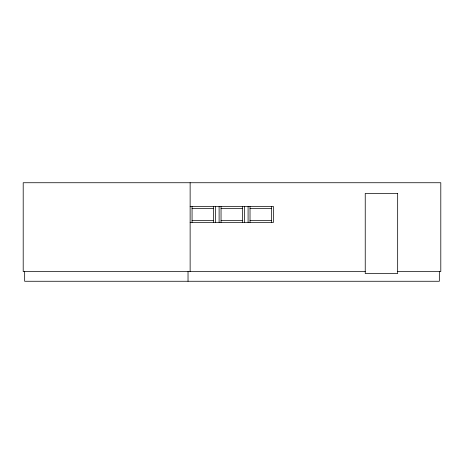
<?xml version="1.0" encoding="UTF-8"?>
<svg xmlns="http://www.w3.org/2000/svg" width="464" height="464" viewBox="0 0 464 464"><rect width="100%" height="100%" fill="white"/><g stroke="black" fill="none" stroke-linecap="round" stroke-linejoin="round"><path stroke-width="0.7" d="M190.136 206.567L273.528 206.567L273.528 222.343L190.136 222.343M192.067 208.498L213.637 208.498M221.044 208.498L242.62 208.498M250.021 208.498L271.597 208.498M192.067 220.412L213.637 220.412M221.044 220.412L242.62 220.412M250.021 220.412L271.597 220.412M365.238 271.602L23.2 271.602L23.2 182.735L440.8 182.735L440.8 271.602L397.665 271.602M439.338 271.602L439.338 281.265L24.662 281.265L24.662 271.602M271.597 206.567L271.597 222.343M250.021 206.567L250.021 222.343M248.089 206.567L248.089 222.343M244.551 206.567L244.551 222.343M242.62 206.567L242.62 222.343M221.044 206.567L221.044 222.343M219.112 206.567L219.112 222.343M215.574 206.567L215.574 222.343M213.637 206.567L213.637 222.343M192.067 206.567L192.067 222.343M190.136 182.735L190.136 271.602M188.03 271.602L188.03 281.265M397.665 193.436L365.238 193.436L365.238 273.534L397.665 273.534L397.665 193.436"/></g></svg>
